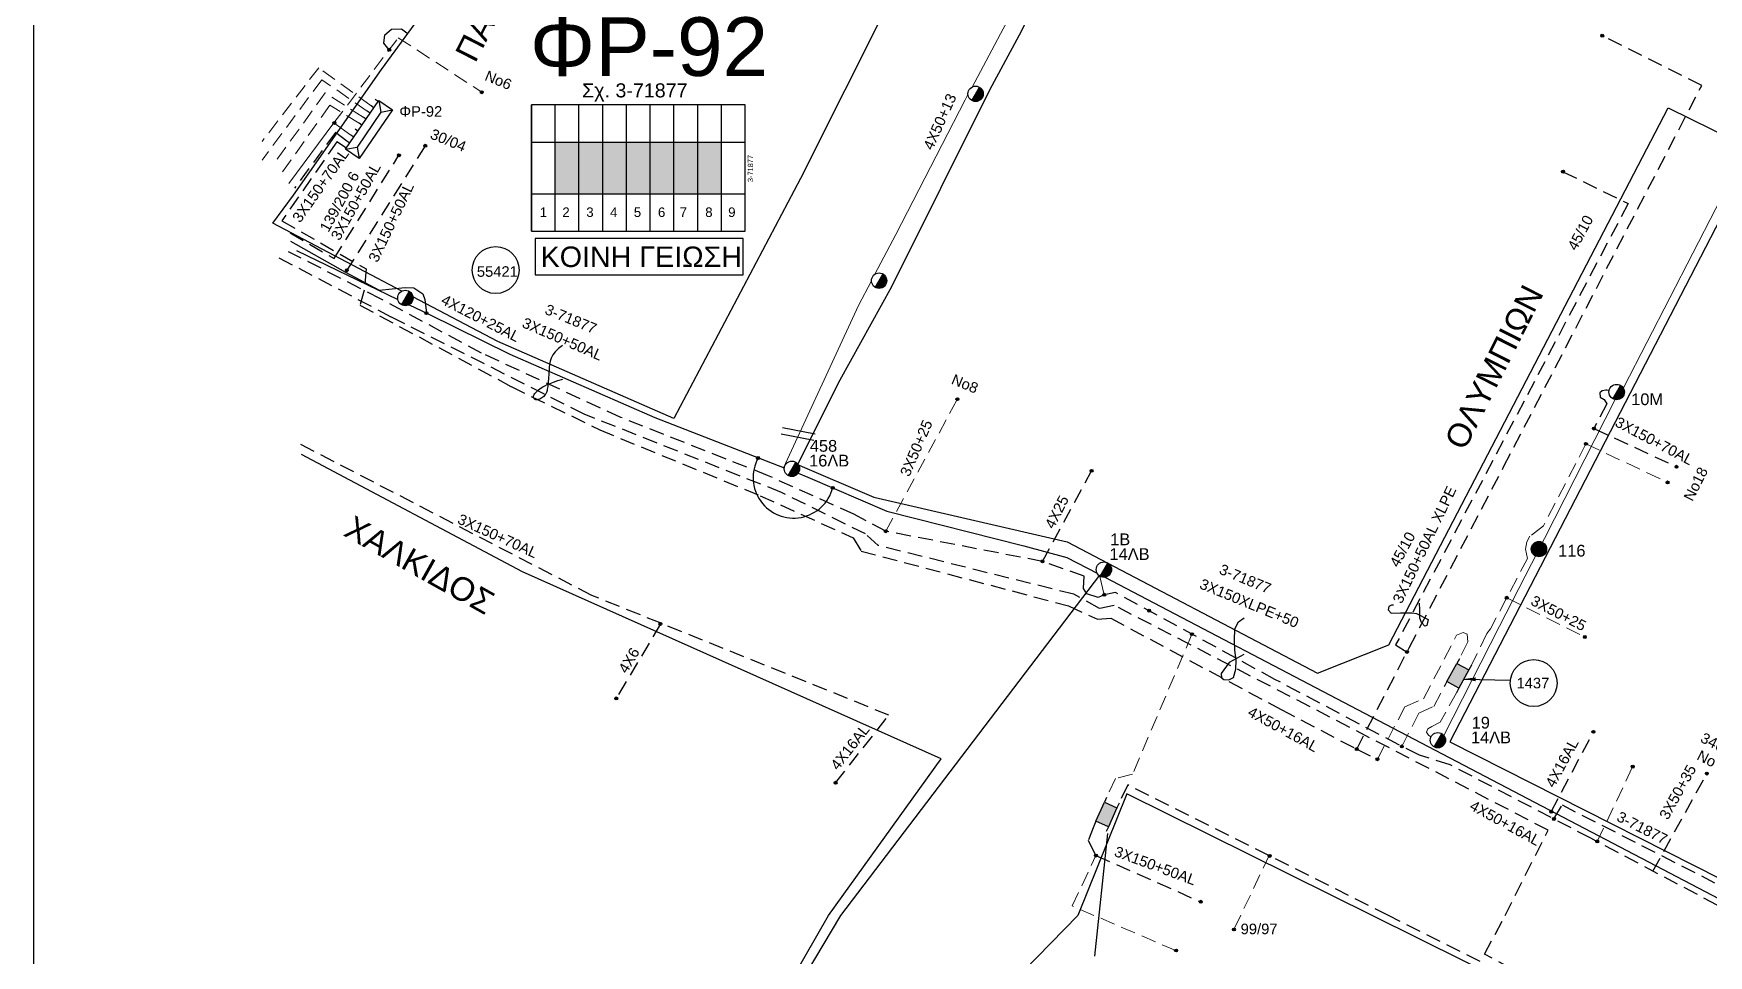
# Model space of a CAD drawing. Header units: millimetres. Extents: x 800 to 1929, y 264 to 786.
# Drawn here: x 800.5 to 943.3, y 393.5 to 472.1 of the extents above; entities that cross this region are included whole.
import ezdxf
from ezdxf.enums import TextEntityAlignment as Align

# ---------------------------------------------------------------- set-up
doc = ezdxf.new("R2010")
doc.units = ezdxf.units.MM
doc.linetypes.add('DASHED', pattern=[19.05, 12.7, -6.35])
for name, color, linetype in [('Link Box 4 Διευθύνσεων', 7, 'Continuous'), ('Ασφαλειοκιβώτια Χ.Τ 9 αναχωρήσεων', 7, 'Continuous'), ('Γέφυρες Εναέριου Δικτύου', 7, 'Continuous'), ('Γυμνά εναέρια ΧΤ και ΦΟΠ (3Φ)   4x50+16AL', 7, 'Continuous'), ('Επιγραφές - Σχήματα', 7, 'Continuous'), ('Καλώδια ΧΤ   3x150+50AL', 7, 'DASHED'), ('Καλώδια ΧΤ   3x150+50AL XLPE', 7, 'DASHED'), ('Καλώδια ΧΤ   3x150+70AL', 7, 'DASHED'), ('Καλώδια ΧΤ   3x150AL+50XLPE', 7, 'DASHED'), ('Καλώδια ΧΤ   4x16AL', 7, 'DASHED'), ('Στύλος Ξύλινος', 7, 'Continuous'), ('Στύλος Ξύλινος @ 1', 7, 'Continuous'), ('Στύλος ΦΜ', 7, 'Continuous'), ('Στύλος ΦΜ @ 1', 7, 'Continuous'), ('Συνδέσεις', 7, 'Continuous'), ('Συνεστραμμένα ΧΤ   4x120+25 AL', 7, 'SYN_LINE'), ('Τομή', 7, 'Continuous'), ('Υποσταθμός πόλεως', 7, 'Continuous'), ('Υπόβαθρο ΔΕΗ', 7, 'Continuous'), ('Υπόγεια καλώδια Δικτύου ΧΤ και Παρ. ΧΤ - 3X150+70 AL', 7, 'DASHED'), ('Υπόγεια καλώδια Παροχών ΧΤ   4x25', 7, 'DASHED'), ('Υπόγεια καλώδια Παροχών ΧΤ   4x6', 7, 'DASHED')]:
    doc.layers.add(name, color=color, linetype=linetype)
doc.layers.add('Άγνωστα', color=7, linetype='Continuous', lineweight=5)
doc.styles.add('arial', font='arial.ttf')
doc.styles.get("Standard").update_dxf_attribs({"font": 'arial.ttf'})
doc.linetypes.add('SYN_LINE', pattern='A,0.5,-0.0001,["/\\/\\/\\/",Standard,S=0.1,R=0,X=0,Y=-0.05],-0.25', length=0.7501)
doc.dimstyles.new('ISO-25', dxfattribs={"dimtxt": 2.5, "dimasz": 1, "dimexe": 1.25, "dimexo": 0.625, "dimtad": 1, "dimtxsty": 'Standard', "dimcen": 2.5, "dimadec": 0, "dimazin": 0, "dimtfac": 1, "dimtmove": 0, "dimatfit": 3, "dimfxl": 1.25, "dimarcsym": 0})

# ---------------------------------------------------------------- blocks, each defined once
blk = doc.blocks.new('ΥΠΟΣΤΑΘΜΟΣ ΠΟΛΕΩΣ 9 ΑΝΑΧΩΡΗΣΕΩΝ')
at = {"layer": 'Υποσταθμός πόλεως', "ltscale": 40}
for p, q in [((-9.63, -2.82), (-9.63, -4)), ((-7.12, -2.82), (-7.12, -4)), ((-4.84, -2.82), (-4.84, -4)), ((-2.36, -2.82), (-2.36, -4)), ((0.09, -2.82), (0.09, -4)), ((2.55, -2.82), (2.55, -4)), ((5.02, -2.82), (5.02, -4)), ((7.48, -2.82), (7.48, -4)), ((9.61, -2.82), (9.61, -4))]:
    blk.add_line(p, q, dxfattribs=at)
blk.add_lwpolyline([(-10.02, 2.82), (10.02, 2.82), (10.02, -2.82), (-10.02, -2.82)], close=True, dxfattribs=at)
for points in [[(-7.21, 0), (-10.02, 2.82)], [(-10.02, -2.82), (-7.21, 0)], [(-7.21, 0), (7.21, 0)], [(7.21, 0), (10.02, 2.82)], [(10.02, -2.82), (7.21, 0)]]:
    blk.add_lwpolyline(points, dxfattribs=at)
at = {"layer": 'Υποσταθμός πόλεως', "linetype": 'SYN_LINE', "ltscale": 40, "flags": 1}
for tag, p in [('ΜΕΤΑΣΧΗΜΑΤΙΣΜΟΣ', (10.79, 1.71)), ('ΙΣΧΥΣ', (10.77, -1.08)), ('ΑΡΙΘΜΟΣ', (10.89, -3.8))]:
    blk.add_attdef(tag, p, '', height=1.8, dxfattribs=at)
blk = doc.blocks.new('LINK BOX 4 ΑΝΑΧΩΡΗΣΕΩΝ')
at = {"layer": 'Link Box 4 Διευθύνσεων', "ltscale": 40}
blk.add_hatch(color=256, dxfattribs=at).paths.add_polyline_path([(-3.54, 0), (-3.54, -4.67), (3.54, -4.67), (3.54, 0)])
for p, q in [((-3.54, 0), (-5.33, 0)), ((5.33, 0), (3.54, 0)), ((-3.54, -4.67), (-5.33, -4.67)), ((5.33, -4.67), (3.54, -4.67))]:
    blk.add_line(p, q, dxfattribs=at)
blk.add_lwpolyline([(-3.54, -4.67), (-3.54, 0), (3.54, 0), (3.54, -4.67)], close=True, dxfattribs=at)
blk = doc.blocks.new('*U37')
at = {"layer": 'Συνδέσεις', "linetype": 'SYN_LINE', "ltscale": 40}
blk.add_hatch(color=256, dxfattribs=at).paths.add_polyline_path([(0.5, -0.01, 1), (-0.5, -0.01, 1)])
at = {"layer": 'Συνδέσεις'}
blk.add_circle((0, -0.01), 0.5, dxfattribs=at)
blk = doc.blocks.new('ΥΠΑΡΧΩΝ ΤΣΙΜΕΝΤΕΝΙΟΣ ΣΤΥΛΟΣ')
at = {"layer": 'Στύλος ΦΜ'}
blk.add_hatch(color=256, dxfattribs=at).paths.add_polyline_path([(-1.29, -2.28, 0.574793), (2.62, 0, 0.268822), (1.3, 2.27)])
blk.add_line((-1.29, -2.28), (1.3, 2.27), dxfattribs=at)
blk.add_circle((0, 0), 2.62, dxfattribs=at)
at = {"layer": 'Στύλος ΦΜ', "flags": 4}
for tag, p in [('ΑΡΙΘΜΟΣ', (-4.68, 8.05)), ('ΤΥΠΟΣ', (-4.91, 3.03))]:
    blk.add_attdef(tag, p, '', height=4, dxfattribs=at)
blk = doc.blocks.new('ΤΟΜΗ')
at = {"layer": 'Τομή', "ltscale": 40}
for p, q in [((-5.68, 0), (5.68, 0)), ((5.68, -2.33), (-5.68, -2.33))]:
    blk.add_line(p, q, dxfattribs=at)
blk = doc.blocks.new('ΥΠΑΡΧΩΝ ΞΥΛΙΝΟΣ ΣΤΥΛΟΣ')
at = {"layer": 'Στύλος Ξύλινος'}
h = blk.add_hatch(color=7, dxfattribs=at)
h.paths.add_polyline_path([(-2.62, 0, 0.270008), (-1.29, -2.28), (1.3, 2.27, 0.576266)])
h.paths.add_polyline_path([(-1.29, -2.28, 0.574793), (2.62, 0, 0.268822), (1.3, 2.27)])
at = {"layer": 'Στύλος Ξύλινος', "color": 7}
blk.add_line((-1.29, -2.28), (1.3, 2.27), dxfattribs=at)
blk.add_circle((0, 0), 2.62, dxfattribs=at)
at = {"layer": 'Στύλος Ξύλινος', "flags": 4}
for tag, p in [('ΑΡΙΘΜΟΣ', (-4.91, 8.6)), ('ΤΥΠΟΣ', (-4.85, 3.39))]:
    blk.add_attdef(tag, p, '', height=4, dxfattribs=at)
blk = doc.blocks.new('ΑΣΦΑΛΕΙΟΚΙΒΩΤΙΟ ΥΠΟΣΤΑΘΜΟΥ 9 ΑΝΑΧΩΡΗΣΕΩΝ')
at = {"layer": 'Ασφαλειοκιβώτια Χ.Τ 9 αναχωρήσεων', "ltscale": 40}
for p, q in [((-23.8, 40.36), (24.02, 40.36)), ((-9.72, 40.36), (-9.72, -40.64)), ((9.94, 40.36), (9.94, -40.64)), ((-23.8, 31.36), (24.02, 31.36)), ((-23.8, 22.36), (24.02, 22.36)), ((-23.8, 13.36), (24.02, 13.36)), ((-23.8, 4.36), (24.02, 4.36)), ((-23.8, -4.64), (24.02, -4.64)), ((-23.8, -13.64), (24.02, -13.64)), ((-23.8, -22.64), (24.02, -22.64)), ((-23.8, -31.64), (24.02, -31.64))]:
    blk.add_line(p, q, dxfattribs=at)
at = {"layer": 'Ασφαλειοκιβώτια Χ.Τ 9 αναχωρήσεων'}
blk.add_lwpolyline([(-23.8, -40.64), (24.02, -40.64), (24.02, 40.36), (-23.8, 40.36)], close=True, dxfattribs=at)
for s, p in [('1', (-18.45, 37.24)), ('2', (-18.45, 28.67)), ('3', (-18.45, 19.6)), ('4', (-18.45, 10.58)), ('5', (-18.45, 1.57)), ('6', (-18.45, -7.57)), ('7', (-18.45, -15.81)), ('8', (-18.45, -25.5)), ('9', (-18.45, -34.19))]:
    blk.add_text(s, height=3.6, rotation=270, dxfattribs=at).set_placement(p)
at = {"layer": 'Ασφαλειοκιβώτια Χ.Τ 9 αναχωρήσεων', "ltscale": 40}
for tag, height, p in [('ΟΝΟΜΑ', 5, (-0.16, 44.31)), ('ΚΕΙΜΕΝΟ 1', 2, (17.06, 35.59)), ('ΚΕΙΜΕΝΟ 2', 2, (17.06, 26.88)), ('ΚΕΙΜΕΝΟ 3', 2, (17.06, 17.69)), ('ΚΕΙΜΕΝΟ 4', 2, (17.06, 8.71)), ('ΚΕΙΜΕΝΟ 5', 2, (17.06, -0.13)), ('ΚΕΙΜΕΝΟ 6', 2, (17.06, -9.05)), ('ΚΕΙΜΕΝΟ 7', 2, (17.06, -18.13)), ('ΚΕΙΜΕΝΟ 8', 2, (17.06, -26.85)), ('ΚΕΙΜΕΝΟ 9', 2, (17.06, -35.99)), ('ΣΧ', 2, (-0.1, -42.64))]:
    blk.add_attdef(tag, text='', height=height, dxfattribs=at).set_placement(p, align=Align.MIDDLE_CENTER)

msp = doc.modelspace()

# ---------------------------------------------------------------- hatches: boundary and pattern name
at = {"layer": 'Ασφαλειοκιβώτια Χ.Τ 9 αναχωρήσεων'}
for color, points in [(173, [(844.975, 458.417), (847, 458.417), (847, 462.839), (844.975, 462.839)]), (27, [(847, 458.417), (849.025, 458.417), (849.025, 462.839), (847, 462.839)]), (133, [(849.025, 458.417), (851.05, 458.417), (851.05, 462.839), (849.025, 462.839)]), (6, [(851.05, 458.417), (853.075, 458.417), (853.075, 462.839), (851.05, 462.839)]), (5, [(853.075, 458.417), (855.1, 458.417), (855.1, 462.839), (853.075, 462.839)]), (30, [(855.1, 458.417), (857.125, 458.417), (857.125, 462.839), (855.1, 462.839)]), (2, [(857.125, 458.417), (859.15, 458.417), (859.15, 462.839), (857.125, 462.839)])]:
    msp.add_hatch(color=color, dxfattribs=at).paths.add_polyline_path(points)

# ---------------------------------------------------------------- linework, layer by layer
at = {"layer": 'Άγνωστα', "color": 27}
for points in [[(891.769, 489.156), (888.148, 482.124), (885.378, 476.416), (883.193, 472.478), (880.525, 467.527)], [(880.181, 466.89), (879.94, 466.442), (874.016, 454.968), (872.23, 451.564)], [(827.555, 463.429), (826.103, 464.464), (822.257, 459.291)], [(871.944, 451.018), (870.837, 448.908), (864.457, 435.078)]]:
    msp.add_lwpolyline(points, dxfattribs=at)
at = {"layer": 'Άγνωστα', "color": 27, "linetype": 'DASHED', "ltscale": 0.1}
msp.add_lwpolyline([(826.103, 464.464), (831.587, 471.728), (838.708, 467.09)], dxfattribs=at)
at = {"layer": 'Άγνωστα', "color": 173, "linetype": 'DASHED', "ltscale": 0.1}
msp.add_lwpolyline([(829.266, 465.935), (824.802, 469.173), (819.97, 462.886)], dxfattribs=at)
at = {"layer": 'Άγνωστα', "color": 5, "linetype": 'DASHED', "ltscale": 0.1}
msp.add_lwpolyline([(828.945, 465.465), (825.082, 468.152), (819.97, 461.304)], dxfattribs=at)
at = {"layer": 'Άγνωστα', "color": 6, "linetype": 'DASHED', "ltscale": 0.1}
for points in [[(828.594, 464.951), (825.363, 467.027), (820.9, 460.884)], [(873.166, 429.663), (879.274, 440.921)], [(899.278, 420.875), (894.224, 408.95), (892.775, 408.579), (891.998, 406.959)], [(917.185, 411.316), (918.644, 414.157), (919.915, 414.729), (920.924, 416.646)], [(933.843, 403.206), (936.875, 409.582)], [(897.919, 393.91), (889.062, 397.715), (891.091, 402.005)], [(905.906, 402.081), (902.855, 395.703)]]:
    msp.add_lwpolyline(points, dxfattribs=at)
at = {"layer": 'Άγνωστα', "color": 133, "linetype": 'DASHED', "ltscale": 0.1}
msp.add_lwpolyline([(828.25, 464.447), (825.757, 465.977), (821.648, 460.201)], dxfattribs=at)
at = {"layer": 'Άγνωστα', "color": 2}
for points in [[(935.667, 441.451), (936.13, 441.941), (945.936, 460.988)], [(920.761, 412.242), (925.502, 421.559), (929.339, 429.034), (935.379, 440.887)]]:
    msp.add_lwpolyline(points, dxfattribs=at)
at = {"layer": 'Άγνωστα', "color": 2, "linetype": 'DASHED', "ltscale": 0.1}
for points in [[(932.89, 437.114), (929.253, 430.109), (928.107, 429.235), (927.831, 428.77), (927.743, 428.13), (927.893, 427.34), (924.736, 421.338), (924.44, 420.948), (923.114, 418.235)], [(932.89, 437.114), (939.851, 433.825)], [(926.127, 423.981), (932.789, 420.635)], [(915.097, 410.217), (917.438, 414.697), (919.04, 415.382), (921.858, 420.803), (922.426, 421.033), (922.766, 420.894), (922.82, 420.233), (922.088, 418.792)], [(921.844, 415.893), (920.457, 413.373), (919.728, 413.011), (919.39, 412.813), (919.301, 412.526), (919.471, 412.282), (919.666, 412.127)]]:
    msp.add_lwpolyline(points, dxfattribs=at)
at = {"layer": 'Άγνωστα'}
msp.add_lwpolyline([(891.799, 424.237), (891.406, 425.93)], dxfattribs=at)
at = {"layer": 'Γέφυρες Εναέριου Δικτύου'}
msp.add_arc((865.306, 434.239), 3.454, 151.18154, 345.29837, dxfattribs=at)
at = {"layer": 'Γυμνά εναέρια ΧΤ και ΦΟΠ (3Φ)   4x50+16AL', "color": 5, "linetype": 'Continuous', "ltscale": 0.1}
msp.add_lwpolyline([(891.406, 425.93), (869.302, 396.904), (853.595, 370.504), (835.114, 337.956), (834.917, 336.732)], dxfattribs=at)
at = {"layer": 'Γυμνά εναέρια ΧΤ και ΦΟΠ (3Φ)   4x50+16AL', "color": 5, "linetype": 'DASHED', "ltscale": 0.1}
msp.add_lwpolyline([(930.153, 405.133), (930.846, 406.328), (949.353, 396.904)], dxfattribs=at)
at = {"layer": 'Επιγραφές - Σχήματα'}
msp.add_lwpolyline([(800.476, 264.095), (1822.688, 263.717), (1822.688, 785.504), (800.476, 785.504)], close=True, dxfattribs=at)
at = {"layer": 'Επιγραφές - Σχήματα', "color": 27}
msp.add_lwpolyline([(830.817, 470.707), (830.345, 471.27), (830.455, 471.975), (831.007, 472.46), (831.867, 472.482), (832.309, 472.151)], dxfattribs=at)
at = {"layer": 'Επιγραφές - Σχήματα', "color": 190}
msp.add_lwpolyline([(843.251, 451.519), (861.007, 451.519), (861.007, 454.606), (843.251, 454.606)], close=True, dxfattribs=at)
at = {"layer": 'Επιγραφές - Σχήματα'}
for points in [[(845.604, 445.492), (845.248, 445.228), (844.977, 444.959), (844.778, 444.687), (844.641, 444.415), (844.552, 444.148), (844.499, 443.888), (844.471, 443.637), (844.455, 443.4), (844.441, 443.179), (844.427, 442.974), (844.413, 442.782), (844.399, 442.605), (844.384, 442.44), (844.369, 442.287), (844.353, 442.145), (844.337, 442.013), (844.319, 441.89), (844.3, 441.775), (844.278, 441.668), (844.25, 441.568), (844.217, 441.475), (844.177, 441.388), (844.129, 441.306), (844.07, 441.229), (844.001, 441.156), (843.923, 441.089), (843.839, 441.029), (843.751, 440.976), (843.662, 440.933), (843.573, 440.9), (843.487, 440.878), (843.407, 440.87), (843.335, 440.876), (843.272, 440.894), (843.218, 440.923), (843.175, 440.963), (843.143, 441.01), (843.123, 441.065), (843.116, 441.124), (843.122, 441.188), (843.144, 441.255), (843.179, 441.323), (843.228, 441.395), (843.289, 441.468), (843.364, 441.545), (843.451, 441.624), (843.549, 441.705), (843.659, 441.789), (843.781, 441.876), (843.922, 441.966), (844.09, 442.06), (844.294, 442.16), (844.542, 442.265), (844.842, 442.378), (845.203, 442.498), (845.632, 442.626)], [(916.47, 423.365), (916.309, 423.365), (916.079, 423.25), (916.01, 422.952), (916.263, 422.676), (917.067, 422.699), (918.055, 422.699), (918.445, 422.653), (919.433, 422.126), (919.318, 421.621), (919.157, 421.575), (918.859, 421.873), (918.721, 422.263), (918.721, 422.975), (918.698, 423.525)], [(903.698, 419.162), (902.45, 418.466), (901.782, 417.537), (901.811, 417.16), (902.014, 417.015), (902.421, 416.986), (902.827, 417.189), (903.03, 417.914), (903.059, 418.669), (902.943, 419.51), (902.914, 420.351), (902.943, 421.337), (903.263, 421.946), (903.727, 422.265)], [(891.003, 393.434), (892.107, 403.897)]]:
    msp.add_lwpolyline(points, dxfattribs=at)
for centre in [(839.897, 451.929), (928.428, 416.72)]:
    msp.add_circle(centre, 2, dxfattribs=at)
at = {"layer": 'Καλώδια ΧΤ   3x150+50AL', "color": 2, "ltscale": 0.1}
msp.add_lwpolyline([(826.907, 462.481), (826.348, 462.848), (821.659, 456.128), (828.851, 452.016), (828.693, 450.224), (828.323, 448.927), (841.216, 441.995), (848.774, 438.303), (862.456, 432.682), (870.377, 429.112), (871.066, 427.971), (888.741, 423.306), (891.231, 422.154), (892.356, 422.249), (906.893, 414.463), (913.335, 411.08), (915.097, 410.217)], dxfattribs=at)
at = {"layer": 'Καλώδια ΧΤ   3x150+50AL', "color": 30, "ltscale": 0.1}
msp.add_lwpolyline([(822.375, 455.088), (826.111, 452.9), (831.649, 461.714)], dxfattribs=at)
at = {"layer": 'Καλώδια ΧΤ   3x150+50AL', "color": 133, "ltscale": 0.1}
msp.add_lwpolyline([(833.886, 462.521), (827.101, 451.749)], dxfattribs=at)
at = {"layer": 'Καλώδια ΧΤ   3x150+50AL', "color": 5, "ltscale": 0.1}
msp.add_lwpolyline([(928.32, 384.579), (928.25, 391.456), (924.242, 393.611), (926.001, 396.904), (929.661, 404.175), (892.659, 423.344), (891.39, 423.081), (889.214, 424.286), (872.521, 428.446), (871.444, 429.428), (864.281, 432.965), (847.45, 439.639), (830.99, 447.92), (821.42, 452.956)], dxfattribs=at)
at = {"layer": 'Καλώδια ΧΤ   3x150+50AL', "color": 6, "ltscale": 0.1}
for points in [[(945.755, 396.904), (933.306, 403.491), (921.319, 409.734), (918.704, 410.574), (916.928, 411.442), (906.353, 417.032), (892.775, 424.436), (891.799, 424.237), (891.283, 424.011), (890.32, 424.335), (890.045, 424.777), (890.102, 425.824), (886.531, 427.085), (873.166, 429.663), (870.454, 431.112), (863.085, 434.417), (850.563, 439.365), (838.701, 444.839), (830.083, 449.467), (822.234, 453.493)], [(890.913, 404.526), (890.444, 403.313), (891.091, 402.005), (900.034, 398.069)]]:
    msp.add_lwpolyline(points, dxfattribs=at)
at = {"layer": 'Καλώδια ΧΤ   3x150+50AL XLPE', "color": 6, "linetype": 'DASHED', "ltscale": 0.1}
for points in [[(938.592, 400.694), (943.194, 408.993)], [(927.153, 384.579), (927.259, 391.265), (916.055, 396.904), (893.804, 408.034), (893.063, 406.484)]]:
    msp.add_lwpolyline(points, dxfattribs=at)
at = {"layer": 'Καλώδια ΧΤ   3x150+70AL', "color": 30, "ltscale": 0.1}
msp.add_lwpolyline([(873.436, 413.974), (848.095, 424.192), (823.268, 437.065)], dxfattribs=at)
at = {"layer": 'Καλώδια ΧΤ   3x150AL+50XLPE', "color": 2, "ltscale": 0.1}
for points in [[(913.335, 411.08), (917.818, 419.734), (925.868, 435.147), (942.766, 467.667), (934.27, 471.895)], [(930.928, 460.306), (936.487, 457.59), (916.651, 419.964), (917.627, 419.365)]]:
    msp.add_lwpolyline(points, dxfattribs=at)
at = {"layer": 'Καλώδια ΧΤ   4x16AL', "color": 30, "ltscale": 0.1}
msp.add_lwpolyline([(868.881, 408.211), (873.436, 413.974)], dxfattribs=at)
at = {"layer": 'Καλώδια ΧΤ   4x16AL', "color": 6, "ltscale": 0.1}
msp.add_lwpolyline([(929.921, 405.742), (933.514, 412.55)], dxfattribs=at)
at = {"layer": 'Συνεστραμμένα ΧΤ   4x120+25 AL', "color": 133, "ltscale": 10}
for points in [[(822.396, 454.375), (827.101, 451.749), (829.969, 450.218), (832.183, 450.448), (832.921, 450.402), (833.682, 449.895), (833.867, 449.412), (833.99, 448.258)], [(822.909, 453.586), (831.548, 449.429)], [(832.505, 448.969), (834.135, 448.184), (841.113, 444.748), (853.467, 439.35), (864.51, 435.058)]]:
    msp.add_lwpolyline(points, dxfattribs=at)
at = {"layer": 'Συνεστραμμένα ΧΤ   4x120+25 AL', "color": 133, "linetype": 'Continuous', "ltscale": 10}
for points in [[(865.692, 434.598), (866.525, 434.274), (873.248, 431.383), (884.937, 428.409), (888.62, 427.431), (891.196, 426.082)], [(891.848, 425.74), (915.188, 413.519), (951.513, 394.508), (955.772, 398.509)]]:
    msp.add_lwpolyline(points, dxfattribs=at)
at = {"layer": 'Υπόβαθρο ΔΕΗ'}
for points in [[(822.64, 458.318), (830.171, 469.021), (838.064, 479.848), (840.591, 484.947), (843.075, 490.837), (846.111, 500.398), (846.717, 507.063), (845.302, 515.628), (843.027, 522.798), (846.083, 525.424), (876.528, 548.301), (889.187, 544.381), (902.874, 536.302), (898.84, 525.424), (892.554, 510.33), (888.2, 502.394), (885.808, 498.103), (878.106, 483.816), (873.455, 474.785), (865.894, 459.736), (855.102, 439.266), (840.09, 445.826), (832.84, 449.635)], [(831.899, 450.129), (820.896, 455.909), (822.64, 458.318)], [(864.184, 389.78), (868.276, 396.904), (877.889, 410.266), (842.194, 426.203), (823.33, 436.199)], [(914.646, 396.904), (893.732, 407.279), (889.542, 396.904), (889.542, 396.904), (889.542, 396.904), (889.542, 396.904), (889.542, 396.904), (873.332, 380.322), (870.021, 375.213), (845.935, 335.699), (858.873, 332.473), (871.254, 340.282), (878.345, 342.904), (879.603, 343.323), (890.044, 347.469), (890.463, 348.045), (902.918, 358.462), (910.091, 364.766), (921.923, 374.335), (926.314, 377.997), (926.504, 391.015), (914.646, 396.904)]]:
    msp.add_lwpolyline(points, dxfattribs=at)
msp.add_lwpolyline([(919.988, 525.424), (912.876, 529.718), (911.227, 525.424), (886.607, 476.003), (884.555, 471.955), (882.021, 467.255), (873.643, 450.49), (869.247, 442.542), (865.641, 435.336), (872.146, 432.579), (888.647, 428.764), (909.991, 417.572), (916.07, 419.984), (939.896, 465.767), (947.342, 462.089), (921.289, 411.717), (951.28, 396.528), (977.318, 418.638), (1001.774, 439.62), (1017.944, 453.492, 0.4271741), (1016.597, 465.89)], format="xyb", close=True, dxfattribs=at)
at = {"layer": 'Υπόγεια καλώδια Δικτύου ΧΤ και Παρ. ΧΤ - 3X150+70 AL', "color": 30, "ltscale": 0.1}
msp.add_lwpolyline([(827.208, 462.921), (826.228, 463.641), (822.741, 458.896)], dxfattribs=at)
at = {"layer": 'Υπόγεια καλώδια Δικτύου ΧΤ και Παρ. ΧΤ - 3X150+70 AL', "color": 2, "ltscale": 0.1}
msp.add_lwpolyline([(934.866, 441.662), (934.681, 441.689), (934.584, 441.697), (934.274, 441.644), (934.08, 441.45), (934.107, 441.101), (934.449, 440.877), (934.66, 440.523), (933.565, 438.414), (940.607, 435.158)], dxfattribs=at)
at = {"layer": 'Υπόγεια καλώδια Παροχών ΧΤ   4x25', "color": 6, "ltscale": 0.1}
msp.add_lwpolyline([(886.531, 427.085), (890.721, 434.798)], dxfattribs=at)
at = {"layer": 'Υπόγεια καλώδια Παροχών ΧΤ   4x6', "color": 30, "ltscale": 0.1}
msp.add_lwpolyline([(853.947, 421.755), (850.174, 415.397)], dxfattribs=at)

# ---------------------------------------------------------------- block references
at = {"layer": 'Link Box 4 Διευθύνσεων'}
for p, xscale, yscale, zscale, rotation in [((921.453, 417.621), 0.2500000000000526, 0.2500000000000526, 0.2500000000000526, 61.53019756873878), ((891.455, 405.743), 0.2500000000000089, 0.2500000000000089, 0.2500000000000089, 65.96956459840189)]:
    msp.add_blockref('LINK BOX 4 ΑΝΑΧΩΡΗΣΕΩΝ', p, dxfattribs=dict(at, xscale=xscale, yscale=yscale, zscale=zscale, rotation=rotation))
at = {"layer": 'Ασφαλειοκιβώτια Χ.Τ 9 αναχωρήσεων'}
ref = msp.add_blockref('ΑΣΦΑΛΕΙΟΚΙΒΩΤΙΟ ΥΠΟΣΤΑΘΜΟΥ 9 ΑΝΑΧΩΡΗΣΕΩΝ', (852.032, 460.603), dxfattribs=dict(at, xscale=0.2250000000000014, yscale=0.2250000000000014, zscale=0.2250000000000014, rotation=90))
ref.add_attrib('ΣΧ', '3-71877', dxfattribs={"ltscale": 40, "height": 0.45, "rotation": 90}).set_placement((861.627, 460.58), align=Align.MIDDLE_CENTER)
at = {"layer": 'Στύλος Ξύλινος @ 1', "ltscale": 40}
ref = msp.add_blockref('ΥΠΑΡΧΩΝ ΞΥΛΙΝΟΣ ΣΤΥΛΟΣ', (928.877, 428.137), dxfattribs=dict(at, xscale=0.25, yscale=0.25, zscale=0.25))
ref.add_attrib('ΤΥΠΟΣ', '116', (930.516, 427.504), dxfattribs={"layer": 'Στύλος Ξύλινος', "height": 1, "flags": 4})
at = {"layer": 'Στύλος ΦΜ @ 1', "ltscale": 40, "xscale": 0.25, "yscale": 0.25, "zscale": 0.25}
for p in [(880.833, 466.95), (872.598, 451.022), (832.192, 449.544)]:
    msp.add_blockref('ΥΠΑΡΧΩΝ ΤΣΙΜΕΝΤΕΝΙΟΣ ΣΤΥΛΟΣ', p, dxfattribs=at)
at = {"layer": 'Στύλος ΦΜ @ 1', "ltscale": 40}
ref = msp.add_blockref('ΥΠΑΡΧΩΝ ΤΣΙΜΕΝΤΕΝΙΟΣ ΣΤΥΛΟΣ', (935.507, 441.529), dxfattribs=dict(at, xscale=0.25, yscale=0.25, zscale=0.25))
ref.add_attrib('ΤΥΠΟΣ', '10M', (936.749, 440.411), dxfattribs={"layer": 'Στύλος ΦΜ', "height": 1, "flags": 4})
ref = msp.add_blockref('ΥΠΑΡΧΩΝ ΤΣΙΜΕΝΤΕΝΙΟΣ ΣΤΥΛΟΣ', (865.16, 434.979), dxfattribs=dict(at, xscale=0.25, yscale=0.25, zscale=0.25))
ref.add_attrib('ΤΥΠΟΣ', '16ΛΒ', (866.631, 435.182), dxfattribs={"layer": 'Στύλος ΦΜ', "height": 1, "flags": 4})
ref.add_attrib('ΑΡΙΘΜΟΣ', '458', (866.69, 436.439), dxfattribs={"layer": 'Στύλος ΦΜ', "height": 1, "flags": 4})
ref = msp.add_blockref('ΥΠΑΡΧΩΝ ΤΣΙΜΕΝΤΕΝΙΟΣ ΣΤΥΛΟΣ', (891.773, 426.39), dxfattribs=dict(at, xscale=0.25, yscale=0.25, zscale=0.25))
ref.add_attrib('ΤΥΠΟΣ', '14ΛΒ', (892.251, 427.216), dxfattribs={"layer": 'Στύλος ΦΜ', "height": 1, "flags": 4})
ref.add_attrib('ΑΡΙΘΜΟΣ', '1B', (892.31, 428.472), dxfattribs={"layer": 'Στύλος ΦΜ', "height": 1, "flags": 4})
ref = msp.add_blockref('ΥΠΑΡΧΩΝ ΤΣΙΜΕΝΤΕΝΙΟΣ ΣΤΥΛΟΣ', (920.257, 411.845), dxfattribs=dict(at, xscale=0.25, yscale=0.25, zscale=0.25))
ref.add_attrib('ΤΥΠΟΣ', '14ΛΒ', (923.08, 411.585), dxfattribs={"layer": 'Στύλος ΦΜ', "height": 1, "flags": 4})
ref.add_attrib('ΑΡΙΘΜΟΣ', '19', (923.139, 412.841), dxfattribs={"layer": 'Στύλος ΦΜ', "height": 1, "flags": 4})
at = {"layer": 'Συνδέσεις', "xscale": 0.25, "yscale": 0.25, "zscale": 0.25}
for p in [(934.273, 471.907), (830.817, 470.707), (838.708, 467.09), (826.135, 464.474), (831.649, 461.714), (833.886, 462.521), (930.931, 460.318), (827.202, 451.91), (833.99, 448.258), (879.274, 440.921), (932.891, 437.117), (933.565, 438.414), (862.281, 435.906), (890.724, 434.81), (940.607, 435.158), (868.647, 433.365), (939.851, 433.825), (873.166, 429.663), (886.534, 427.096), (891.802, 424.249), (895.631, 422.89), (926.13, 423.992), (853.951, 421.766), (899.281, 420.887), (932.792, 420.647), (917.63, 419.377), (850.177, 415.408), (933.517, 412.561), (913.338, 411.091), (915.1, 410.228), (917.185, 411.316), (936.879, 409.594), (943.198, 409.005), (868.885, 408.222), (929.924, 405.753), (930.153, 405.133), (933.847, 403.218), (891.094, 402.016), (905.912, 401.985), (900.037, 398.08), (902.858, 395.715), (897.922, 393.922)]:
    msp.add_blockref('*U37', p, dxfattribs=at)
at = {"layer": 'Τομή', "xscale": 0.2500000000000008, "yscale": 0.2500000000000008, "zscale": 0.2500000000000008, "rotation": 348.9818004186533}
msp.add_blockref('ΤΟΜΗ', (865.742, 438.245), dxfattribs=at)
at = {"layer": 'Υποσταθμός πόλεως', "xscale": 0.2499999999998989, "yscale": 0.2499999999998989, "zscale": 0.2499999999998989, "rotation": 235.6740816895361}
msp.add_blockref('ΥΠΟΣΤΑΘΜΟΣ ΠΟΛΕΩΣ 9 ΑΝΑΧΩΡΗΣΕΩΝ', (829.088, 463.901), dxfattribs=at)

# ---------------------------------------------------------------- texts
at = {"layer": 'Άγνωστα', "color": 7, "insert": (876.325, 462.455), "char_height": 0.9, "width": 84.18588, "attachment_point": 1, "rotation": 65.72922}
msp.add_mtext('4X50+13', dxfattribs=at)
at = {"layer": 'Άγνωστα', "char_height": 0.9, "attachment_point": 1, "style": 'arial'}
for s, insert, rotation in [('3X50+25', (874.349, 434.604), 66.62961), ('3X50+25', (928.506, 424.239), 332.74693), ('3X50+35', (939.09, 405.429), 61)]:
    msp.add_mtext(s, dxfattribs=dict(at, insert=insert, rotation=rotation))
at = {"layer": 'Γυμνά εναέρια ΧΤ και ΦΟΠ (3Φ)   4x50+16AL', "color": 7, "char_height": 0.9, "width": 84.18588, "attachment_point": 1, "rotation": 331.2273}
for insert in [(904.386, 414.767), (923.322, 406.772)]:
    msp.add_mtext('4X50+16AL', dxfattribs=dict(at, insert=insert))
at = {"layer": 'Επιγραφές - Σχήματα'}
for s, insert, char_height, width, attachment_point, rotation in [('ΠΑΝΤΕΛΗ             ΜΑΚΡΗ', (836.368, 470.419), 2, 37.19946, 1, 62.96538), ('ΟΛΥΜΠΙΩΝ', (920.746, 437.346), 2, 15.00172, 1, 63.28221), ('ΧΑΛΚΙΔΟΣ', (827.798, 431.082), 2, 15.00172, 1, 330.69277), ('3-71877', (937.68, 404.372), 0.9, 9.93818, 5, 333)]:
    msp.add_mtext(s, dxfattribs=dict(at, insert=insert, char_height=char_height, width=width, attachment_point=attachment_point, rotation=rotation))
for s, insert, char_height, width, attachment_point in [('ΦΡ-92', (842.808, 473.472), 5, 8.55915, 1), ('Σχ. 3-71877', (847.263, 467.843), 1.2, 10.59437, 1), ('55421', (840.039, 451.795), 0.9, 9.93818, 5), ('1437', (928.362, 416.712), 0.9, 9.93818, 5), ('99/97', (905.008, 395.753), 0.9, 8.55915, 5)]:
    msp.add_mtext(s, dxfattribs=dict(at, insert=insert, char_height=char_height, width=width, attachment_point=attachment_point))
at = {"layer": 'Επιγραφές - Σχήματα', "ltscale": 40, "char_height": 0.9, "attachment_point": 1, "style": 'arial'}
for s, insert, rotation in [('No6', (839.232, 468.974), 337.55467), ('30/04', (834.574, 464.008), 337.55467), ('139/200 6', (824.841, 455.518), 61.43222), ('45/10', (931.264, 453.938), 61.71245), ('3-71877', (844.353, 449.055), 337.55467), ('No8', (879.028, 443.089), 337.55467), ('No18', (941.172, 432.549), 63.32301), ('45/10', (916.095, 426.942), 61.71245), ('3-71877', (901.871, 426.904), 337.55467)]:
    msp.add_mtext(s, dxfattribs=dict(at, insert=insert, rotation=rotation))
at = {"layer": 'Επιγραφές - Σχήματα', "color": 190, "insert": (843.728, 453.933), "char_height": 1.75, "width": 17.56555, "attachment_point": 1}
msp.add_mtext('KOINH ΓΕΙΩΣΗ', dxfattribs=at)
at = {"layer": 'Επιγραφές - Σχήματα', "color": 7, "char_height": 0.9, "width": 84.18588, "attachment_point": 1, "rotation": 333}
for s, insert in [('346/08', (942.978, 412.546)), ('No 4', (942.673, 411.042))]:
    msp.add_mtext(s, dxfattribs=dict(at, insert=insert))
at = {"layer": 'Καλώδια ΧΤ   3x150+50AL', "color": 7, "char_height": 0.9, "width": 84.18588, "attachment_point": 1}
for insert, rotation in [((825.788, 454.808), 60.7672), ((828.996, 452.893), 64.44536), ((842.426, 447.916), 336.52486), ((892.896, 402.84), 339.67868)]:
    msp.add_mtext('3X150+50AL', dxfattribs=dict(at, insert=insert, rotation=rotation))
at = {"layer": 'Καλώδια ΧΤ   3x150+50AL XLPE', "ltscale": 40, "insert": (900.196, 425.654), "char_height": 0.9, "attachment_point": 1, "rotation": 337.55467, "style": 'arial'}
msp.add_mtext('3X150XLPE+50', dxfattribs=at)
at = {"layer": 'Καλώδια ΧΤ   3x150+70AL', "color": 7, "insert": (836.929, 431.186), "char_height": 0.9, "width": 84.18588, "attachment_point": 1, "rotation": 335.55436}
msp.add_mtext('3X150+70AL', dxfattribs=at)
at = {"layer": 'Καλώδια ΧΤ   3x150AL+50XLPE', "color": 7, "insert": (916.358, 423.807), "char_height": 0.9, "width": 84.18588, "attachment_point": 1, "rotation": 64.39371}
msp.add_mtext('3X150+50AL XLPE', dxfattribs=at)
at = {"layer": 'Καλώδια ΧΤ   4x16AL', "color": 7, "char_height": 0.9, "width": 84.18588, "attachment_point": 1}
for insert, rotation in [((868.379, 409.775), 51.92653), ((929.376, 408.158), 61.499)]:
    msp.add_mtext('4X16AL', dxfattribs=dict(at, insert=insert, rotation=rotation))
at = {"layer": 'Συνεστραμμένα ΧΤ   4x120+25 AL', "color": 7, "insert": (835.567, 449.89), "char_height": 0.9, "width": 84.18588, "attachment_point": 1, "rotation": 332.8713}
msp.add_mtext('4X120+25AL', dxfattribs=at)
at = {"layer": 'Υποσταθμός πόλεως', "insert": (831.678, 465.896), "char_height": 0.9, "width": 8.77602, "attachment_point": 1}
msp.add_mtext('ΦP-92', dxfattribs=at)
at = {"layer": 'Υπόγεια καλώδια Δικτύου ΧΤ και Παρ. ΧΤ - 3X150+70 AL', "color": 7, "char_height": 0.9, "width": 84.18588, "attachment_point": 1}
for insert, rotation in [((822.48, 456.409), 54.70516), ((935.701, 439.467), 332.10988)]:
    msp.add_mtext('3X150+70AL', dxfattribs=dict(at, insert=insert, rotation=rotation))
at = {"layer": 'Υπόγεια καλώδια Παροχών ΧΤ   4x25', "color": 7, "insert": (886.686, 430.196), "char_height": 0.9, "width": 84.18588, "attachment_point": 1, "rotation": 63.13466}
msp.add_mtext('4X25', dxfattribs=at)
at = {"layer": 'Υπόγεια καλώδια Παροχών ΧΤ   4x6', "color": 7, "insert": (850.302, 417.922), "char_height": 0.9, "width": 84.18588, "attachment_point": 1, "rotation": 59.39264}
msp.add_mtext('4X6', dxfattribs=at)

# ---------------------------------------------------------------- leaders
at = {"layer": 'Επιγραφές - Σχήματα'}
msp.add_leader([(922.479, 417.064), (926.442, 416.954)], dimstyle='ISO-25', override={"dimgap": 0.625, "dimtad": 0}, dxfattribs=at)

doc.saveas('drawing.dxf')
